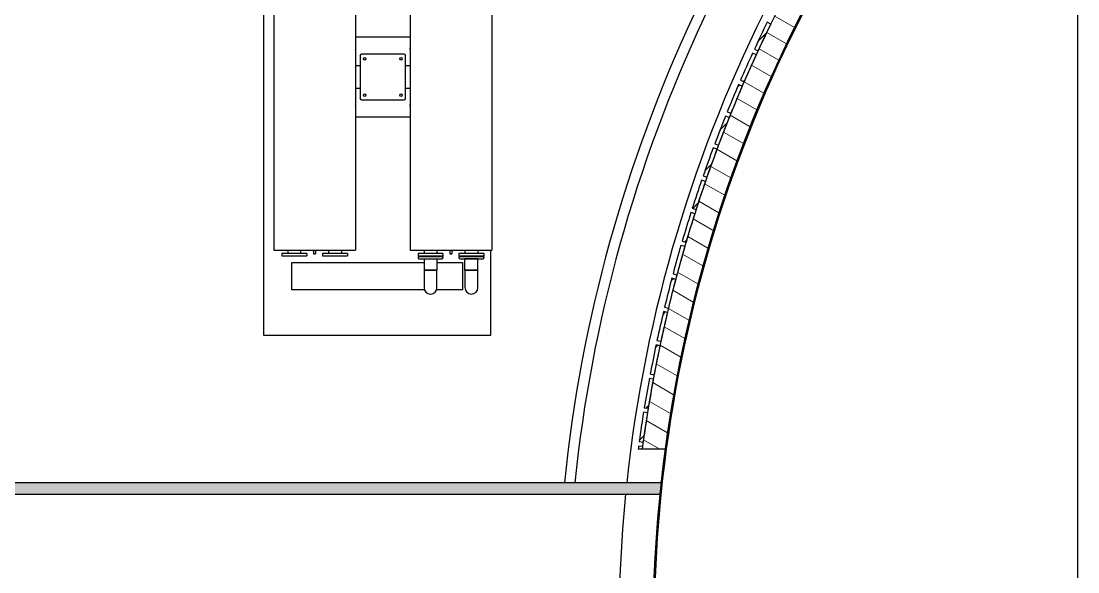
# Model space of a CAD drawing. Header units: millimetres. Extents: x 0 to 118900, y 0 to 84100.
# Drawn here: x 89310 to 107912, y 61500 to 71206 of the extents above; entities that cross this region are included whole.
import ezdxf

# ---------------------------------------------------------------- set-up
doc = ezdxf.new("R2010")
doc.units = ezdxf.units.MM
doc.header["$LTSCALE"] = 100
doc.layers.add('Hatch', color=7, linetype='Continuous', lineweight=18)
doc.layers.add('Visible', color=7, linetype='Continuous', lineweight=25)
pattern_1 = [(30.000022219255, (0, 0), (-158.7501066304332, 274.9630041384224), [])]
pattern_2 = [(45, (0, 0), (-224.5064030267289, 224.5064030267289), [])]

msp = doc.modelspace()

# ---------------------------------------------------------------- hatches: boundary and pattern name
at = {"layer": 'Hatch'}
h = msp.add_hatch(dxfattribs=at)
h.set_pattern_fill('ANSI31', color=256, scale=2540, angle=105.00024553567, style=0)
h.set_pattern_definition([(150.00024553567, (0, 0), (-158.7488216702058, -274.9637460072167), [])])
edge = h.paths.add_edge_path()
edge.add_line((107905.2089886927, 77830.85750022733), (107905.2089886927, 78377.55573912665))
edge.add_ellipse((124332.262244008, 60471.07866609622), major_axis=(-17906.47707303043, -16427.05325531533), ratio=1, start_angle=270, end_angle=270.1251084188034)
edge.add_ellipse((124332.2622465302, 60471.07866335334), major_axis=(-17870.56506102911, -16466.11382204532), ratio=1, start_angle=269.9999999999982, end_angle=271.228694668758)
edge.add_ellipse((124332.2622464567, 60471.07866342951), major_axis=(-17513.37116014834, -16845.52850470322), ratio=1, start_angle=269.9999999999998, end_angle=270.1886281658868)
edge.add_ellipse((124332.262246515, 60471.07866336941), major_axis=(-17457.81779633416, -16903.09432589049), ratio=1, start_angle=269.9999999999995, end_angle=271.2286946687593)
edge.add_ellipse((124332.2622464599, 60471.07866342474), major_axis=(-17091.34857147845, -17273.55794283212), ratio=1, start_angle=270.0000000000001, end_angle=270.1886281658848)
edge.add_ellipse((124332.2622465331, 60471.07866335187), major_axis=(-17034.38834620923, -17329.73207154994), ratio=1, start_angle=269.9999999999977, end_angle=271.228694668758)
edge.add_ellipse((124332.2622471534, 60471.0786627702), major_axis=(-16658.86803519735, -17691.01794211919), ratio=1, start_angle=270.0000000000001, end_angle=270.188628165879)
edge.add_ellipse((124332.2622465158, 60471.07866336869), major_axis=(-16600.53580092461, -17745.76600550753), ratio=1, start_angle=269.9999999999992, end_angle=271.2286946687586)
edge.add_ellipse((124332.2622454808, 60471.07866429229), major_axis=(-16216.19417704556, -18097.65306179062), ratio=1, start_angle=269.9999999999996, end_angle=270.1886281658945)
edge.add_ellipse((124332.2622465274, 60471.07866335857), major_axis=(-18150.94156269814, 16156.5256286205), ratio=0.9999999999999997, start_angle=0, end_angle=1.228694668758899)
edge.add_ellipse((124332.2622462734, 60471.07866357522), major_axis=(-15763.59786715025, -18493.21449254568), ratio=1, start_angle=270.0000000000005, end_angle=270.1886281658868)
edge.add_ellipse((124332.2622464773, 60471.07866340044), major_axis=(-18545.01082198539, 15702.62951260149), ratio=1, start_angle=0, end_angle=1.228694668761291)
edge.add_ellipse((124332.2622449587, 60471.07866462648), major_axis=(-15301.35603862098, -18877.46019151099), ratio=1, start_angle=269.9999999999996, end_angle=270.1886281659022)
edge.add_ellipse((124332.2622465252, 60471.07866336141), major_axis=(-15239.12518544952, -18927.7326582657), ratio=1, start_angle=270.0000000000001, end_angle=271.2286946687584)
edge.add_ellipse((124332.2622450556, 60471.0786644882), major_axis=(-14829.75153348441, -19250.15504783531), ratio=1, start_angle=269.9999999999997, end_angle=270.1886281658984)
edge.add_ellipse((124332.2622464974, 60471.07866338258), major_axis=(-14766.29625859764, -19298.87288942568), ratio=1, start_angle=269.9999999999974, end_angle=271.2286946687601)
edge.add_ellipse((124332.2622441956, 60471.07866506063), major_axis=(-19611.07101257403, 14349.07291779595), ratio=0.9999999999999999, start_angle=0, end_angle=0.1886281659099539)
edge.add_ellipse((124332.2622465083, 60471.07866337399), major_axis=(-14284.43204929728, -19658.20442025581), ratio=1, start_angle=270.0000000000011, end_angle=271.2286946687589)
edge.add_ellipse((124332.2622454016, 60471.07866414005), major_axis=(-19959.98724950617, 13859.61431403111), ratio=0.9999999999999999, start_angle=0, end_angle=0.1886281658944837)
edge.add_ellipse((124332.2622464835, 60471.0786633903), major_axis=(-20005.50738093077, 13793.8274032134), ratio=0.9999999999999997, start_angle=0, end_angle=1.228694668761341)
edge.add_ellipse((124332.2622449226, 60471.07866441354), major_axis=(-20296.69025809753, 13361.67521212288), ratio=0.9999999999999997, start_angle=3.967238050394652e-13, end_angle=0.1886281659003042)
edge.add_ellipse((124332.2622465317, 60471.07866335846), major_axis=(-13294.78251428516, -20340.56926191551), ratio=1, start_angle=269.9999999999988, end_angle=271.2286946687584)
edge.add_ellipse((124332.2622453404, 60471.0786640993), major_axis=(-12855.56029556608, -20620.97401724288), ratio=1, start_angle=270.0000000000003, end_angle=270.1886281658964)
edge.add_ellipse((124332.2622465129, 60471.07866337035), major_axis=(-12787.60274074907, -20663.18504356552), ratio=1, start_angle=269.9999999999991, end_angle=271.2286946687586)
edge.add_ellipse((124332.262247012, 60471.07866307695), major_axis=(-20932.64010277159, 12341.57924885699), ratio=0.9999999999999994, start_angle=0, end_angle=0.1886281658790644)
edge.add_ellipse((124332.2622465001, 60471.07866337767), major_axis=(-12272.59841859954, -20973.15732203693), ratio=1, start_angle=269.999999999997, end_angle=271.2286946687602)
edge.add_ellipse((124332.2622465926, 60471.07866332692), major_axis=(-11820.04656756237, -21231.497807383), ratio=1, start_angle=270, end_angle=270.1886281658848)
edge.add_ellipse((124332.262246503, 60471.07866337542), major_axis=(-11750.08467151561, -21270.29642979885), ratio=1, start_angle=269.9999999999991, end_angle=271.2286946687595)
edge.add_ellipse((124332.2622456616, 60471.07866381553), major_axis=(-11291.28137099799, -21517.36426596219), ratio=1, start_angle=269.9999999999994, end_angle=270.1886281658965)
edge.add_ellipse((124332.2622465172, 60471.07866336799), major_axis=(-11220.38121807498, -21554.42055173726), ratio=1, start_angle=270.0000000000026, end_angle=271.2286946687593)
edge.add_ellipse((124332.2622480151, 60471.07866263072), major_axis=(-10755.6072048291, -21790.06456476541), ratio=1, start_angle=270.0000000000002, end_angle=270.1886281658693)
edge.add_ellipse((124332.2622465122, 60471.07866337064), major_axis=(-10683.81217612171, -21825.35583639271), ratio=1, start_angle=269.9999999999959, end_angle=271.2286946687591)
edge.add_ellipse((124332.2622453256, 60471.07866391715), major_axis=(-10213.3518361634, -22049.4318341097), ratio=1, start_angle=269.9999999999998, end_angle=270.1886281658964)
edge.add_ellipse((124332.2622464768, 60471.07866338608), major_axis=(-22082.93650238366, 10140.70586446618), ratio=0.9999999999999997, start_angle=0, end_angle=1.228694668760731)
edge.add_ellipse((124332.262246718, 60471.07866328122), major_axis=(-22295.30738004863, 9664.847067587754), ratio=1, start_angle=0, end_angle=0.1886281658847639)
edge.add_ellipse((124332.2622465107, 60471.07866337091), major_axis=(-9591.394602025592, -22327.00493993696), ratio=1, start_angle=269.9999999999999, end_angle=271.228694668759)
edge.add_ellipse((124332.2622453318, 60471.07866384522), major_axis=(-9110.42851809145, -22527.54074804268), ratio=1, start_angle=269.9999999999996, end_angle=270.1886281658944)
edge.add_ellipse((124332.262246521, 60471.07866336658), major_axis=(-9036.214504351517, -22557.41180702305), ratio=1, start_angle=269.999999999998, end_angle=271.2286946687586)
edge.add_ellipse((124332.2622476494, 60471.07866294461), major_axis=(-8550.435431006603, -22745.98984434424), ratio=1, start_angle=269.9999999999997, end_angle=270.1886281658771)
edge.add_ellipse((124332.2622465566, 60471.07866335402), major_axis=(-8475.505278111254, -22774.01612107141), ratio=1, start_angle=269.9999999999999, end_angle=271.2286946687571)
edge.add_ellipse((124332.2622473149, 60471.07866309212), major_axis=(-7985.210455467703, -22950.52099676588), ratio=1, start_angle=270.0000000000001, end_angle=270.1886281658828)
edge.add_ellipse((124332.2622465506, 60471.07866335719), major_axis=(-7909.610013122758, -22976.68534497724), ratio=1, start_angle=270.000000000003, end_angle=271.2286946687572)
edge.add_ellipse((124332.2622457998, 60471.07866359689), major_axis=(-7415.099445128835, -23141.00905713348), ratio=1, start_angle=269.9999999999998, end_angle=270.1886281658887)
edge.add_ellipse((124332.2622464697, 60471.0786633828), major_axis=(-7338.874972482879, -23165.29546834932), ratio=1, start_angle=269.9999999999964, end_angle=271.2286946687619)
edge.add_ellipse((124332.2622457669, 60471.0786635863), major_axis=(-6840.451243519381, -23317.33747122811), ratio=1, start_angle=270.0000000000003, end_angle=270.1886281658925)
edge.add_ellipse((124332.2622465148, 60471.07866336905), major_axis=(-6763.649380745664, -23339.73108358986), ratio=1, start_angle=270, end_angle=271.2286946687593)
edge.add_ellipse((124332.2622470252, 60471.07866323295), major_axis=(-6261.61746936536, -23479.39834605992), ratio=1, start_angle=270, end_angle=270.188628165881)
edge.add_ellipse((124332.2622465247, 60471.07866336642), major_axis=(-6184.285210055822, -23499.88545591515), ratio=1, start_angle=269.9999999999985, end_angle=271.228694668758)
edge.add_ellipse((124332.2622462965, 60471.0786634218), major_axis=(-23627.09251565326, 5678.952301771797), ratio=1, start_angle=0, end_angle=0.1886281658829319)
edge.add_ellipse((124332.2622464997, 60471.07866337228), major_axis=(-5601.136964947754, -23645.66058918843), ratio=1, start_angle=269.9999999999946, end_angle=271.2286946687595)
edge.add_ellipse((124332.2622476595, 60471.07866312556), major_axis=(-5092.81226612962, -23760.32961216635), ratio=1, start_angle=269.9999999999995, end_angle=270.1886281658752)
edge.add_ellipse((124332.2622465062, 60471.07866337058), major_axis=(-23776.96728578653, 5014.561465389479), ratio=0.9999999999999994, start_angle=0, end_angle=1.22869466875956)
edge.add_ellipse((124332.2622473806, 60471.07866320668), major_axis=(-4503.556012161824, -23879.02810601984), ratio=1, start_angle=269.9999999999999, end_angle=270.1886281658752)
edge.add_ellipse((124332.2622465185, 60471.07866336824), major_axis=(-4424.917628413134, -23893.72520102076), ratio=1, start_angle=269.9999999999955, end_angle=271.2286946687593)
edge.add_ellipse((124332.2622471006, 60471.07866327515), major_axis=(-3911.544097612191, -23983.11536896782), ratio=1, start_angle=270.0000000000002, end_angle=270.1886281658771)
edge.add_ellipse((124332.2622465357, 60471.07866336562), major_axis=(-23995.86289241581, 3832.566248528864), ratio=0.9999999999999999, start_angle=0, end_angle=1.228694668758084)
edge.add_ellipse((124332.262245267, 60471.07866353988), major_axis=(-3317.138765774647, -24072.52770997137), ratio=1, start_angle=270.0000000000001, end_angle=270.1886281658945)
edge.add_ellipse((124332.2622489484, 60471.07866304225), major_axis=(-3237.869777273718, -24083.3178657906), ratio=1, start_angle=269.999999999998, end_angle=270.0900851783544)
edge.add_line((100243.8833056096, 63671.07866326136), (100647.4569908108, 63671.07866326427))
edge.add_ellipse((124332.2622465158, 60471.07866336872), major_axis=(3199.999999895587, 23684.80525570498), ratio=1, start_angle=51.11319269418988, end_angle=90.00000000000011, ccw=False)
h = msp.add_hatch(dxfattribs=at)
h.set_pattern_fill('ANSI31', color=256, scale=2540, angle=-14.999977780745, style=0)
h.set_pattern_definition(pattern_1)
edge = h.paths.add_edge_path()
edge.add_line((107905.2089886927, 77803.31225470494), (107905.2089886927, 77830.85750022733))
edge.add_ellipse((124332.2622465157, 60471.07866336872), major_axis=(-17359.7788368586, -16427.05325782306), ratio=1, start_angle=270, end_angle=308.8868073058104)
edge.add_ellipse((124332.2622465546, 60471.07866336389), major_axis=(-3199.999999900383, -23684.80525574389), ratio=1, start_angle=270, end_angle=271.2685802631124)
edge.add_line((100582.4170319332, 63145.9342264553), (100602.2913793932, 63143.695853599))
edge.add_ellipse((124332.2622465156, 60471.07866336876), major_axis=(2672.617190230245, 23729.97086712253), ratio=1, start_angle=49.890037622636214, end_angle=90, ccw=False)
h = msp.add_hatch(dxfattribs=at)
h.set_pattern_fill('ANSI31', color=256, scale=2540, style=0)
h.set_pattern_definition(pattern_2)
edge = h.paths.add_edge_path()
edge.add_ellipse((124332.2622465494, 60471.07866335256), major_axis=(-10714.69208184475, -21888.17657076703), ratio=1, start_angle=269.9999999999999, end_angle=271.2292364817848)
edge.add_line((102219.2650996447, 70713.74712341731), (102282.8304112158, 70684.43050008052))
edge.add_ellipse((124332.2622464821, 60471.07866338477), major_axis=(-22049.43183526627, 10213.35183669578), ratio=0.9999999999999999, start_angle=358.771305331239, end_angle=360.00000000000006, ccw=False)
edge.add_line((102506.9064101195, 71154.89083949229), (102444.0856757824, 71185.77074519733))
h = msp.add_hatch(dxfattribs=at)
h.set_pattern_fill('ANSI31', color=256, scale=2540, style=0)
h.set_pattern_definition(pattern_2)
edge = h.paths.add_edge_path()
edge.add_ellipse((124332.2622465498, 60471.07866335351), major_axis=(-10170.02248783543, -22146.50181402793), ratio=1, start_angle=270, end_angle=271.2292364817847)
edge.add_line((101972.6838725562, 70163.66113342096), (102036.9548666693, 70135.92573086894))
edge.add_ellipse((124332.2622464854, 60471.07866338225), major_axis=(9664.84706748668, 22295.3073798161), ratio=1, start_angle=88.77130533123898, end_angle=90, ccw=False)
edge.add_line((102249.3257440931, 70611.78452785226), (102185.7604325219, 70641.10115118894))
h = msp.add_hatch(dxfattribs=at)
h.set_pattern_fill('ANSI31', color=256, scale=2540, style=0)
h.set_pattern_definition(pattern_2)
edge = h.paths.add_edge_path()
edge.add_ellipse((124332.2622464737, 60471.07866338625), major_axis=(-9619.130004562054, -22391.27593401314), ratio=1, start_angle=270, end_angle=271.229236481789)
edge.add_line((101739.784147123, 69607.6443928132), (101804.7214972891, 69581.50718193663))
edge.add_ellipse((124332.2622465503, 60471.07866335409), major_axis=(9110.42851858253, 22527.54074926118), ratio=1, start_angle=88.77130533124313, end_angle=90, ccw=False)
edge.add_line((102005.2573065736, 70062.47326539627), (101940.9863124606, 70090.2086679483))
h = msp.add_hatch(dxfattribs=at)
h.set_pattern_fill('ANSI31', color=256, scale=2540, style=0)
h.set_pattern_definition(pattern_2)
edge = h.paths.add_edge_path()
edge.add_ellipse((124332.2622464985, 60471.07866337552), major_axis=(-9062.351715219036, -22622.34915716672), ratio=1, start_angle=270, end_angle=271.2292364817879)
edge.add_line((101520.7084313085, 69046.03712017216), (101586.2724033051, 69021.51409395122))
edge.add_ellipse((124332.2622465243, 60471.07866336538), major_axis=(8550.435430585816, 22745.98984321916), ratio=1, start_angle=88.77130533124108, end_angle=90, ccw=False)
edge.add_line((101774.850439498, 69507.29316771815), (101709.9130893317, 69533.43037859457))
h = msp.add_hatch(dxfattribs=at)
h.set_pattern_fill('ANSI31', color=256, scale=2540, style=0)
h.set_pattern_definition(pattern_2)
edge = h.paths.add_edge_path()
edge.add_ellipse((124332.2622465249, 60471.07866336548), major_axis=(-8500.02830432079, -22839.58009303639), ratio=1, start_angle=269.9999999999999, end_angle=271.2292364817864)
edge.add_line((101315.5907743654, 68479.18295484132), (101381.7412505491, 68456.28911855986))
edge.add_ellipse((124332.262246534, 60471.07866336207), major_axis=(7985.210455197805, 22950.520995985), ratio=1, start_angle=88.77130533124222, end_angle=90.00000000000011, ccw=False)
edge.add_line((101558.2461254852, 68946.58394146516), (101492.6821534886, 68971.1069676863))
h = msp.add_hatch(dxfattribs=at)
h.set_pattern_fill('ANSI31', color=256, scale=2540, style=0)
h.set_pattern_definition(pattern_2)
edge = h.paths.add_edge_path()
edge.add_ellipse((124332.2622465319, 60471.0786633633), major_axis=(-7932.503849398066, -23042.8358211422), ratio=1, start_angle=270.0000000000001, end_angle=271.2292364817855)
edge.add_line((101124.5566848125, 67907.42874666152), (101191.2531886663, 67886.17810872576))
edge.add_ellipse((124332.2622464841, 60471.07866337909), major_axis=(7415.099445346641, 23141.00905781778), ratio=1, start_angle=88.77130533123898, end_angle=89.99999999999989, ccw=False)
edge.add_line((101355.5769015733, 68380.68867648), (101289.4264253897, 68403.58251276135))
h = msp.add_hatch(dxfattribs=at)
h.set_pattern_fill('ANSI31', color=256, scale=2540, style=0)
h.set_pattern_definition(pattern_2)
edge = h.paths.add_edge_path()
edge.add_ellipse((124332.2622465387, 60471.07866336166), major_axis=(-7360.125610439588, -23231.99197227223), ratio=1, start_angle=270, end_angle=271.2292364817855)
edge.add_line((100947.7230536379, 67331.1243437384), (101014.9247745388, 67311.52990710568))
edge.add_ellipse((124332.2622464885, 60471.07866337691), major_axis=(6840.451243728774, 23317.33747194966), ratio=1, start_angle=88.77130533123898, end_angle=90, ccw=False)
edge.add_line((101166.9667781204, 67809.95363586585), (101100.2702742665, 67831.20427380125))
h = msp.add_hatch(dxfattribs=at)
h.set_pattern_fill('ANSI31', color=256, scale=2540, style=0)
h.set_pattern_definition(pattern_2)
edge = h.paths.add_edge_path()
edge.add_ellipse((124332.2622465432, 60471.07866336097), major_axis=(-23406.93280451929, 6783.243817386366), ratio=1, start_angle=0, end_angle=1.2292364817852)
edge.add_line((100785.1980827754, 66750.62237837657), (100852.8639009652, 66732.69613259828))
edge.add_ellipse((124332.2622465897, 60471.07866334827), major_axis=(6261.61746925002, 23479.39834562444), ratio=1, start_angle=88.7713053312446, end_angle=90, ccw=False)
edge.add_line((100992.531162925, 67234.72804411472), (100925.3294420239, 67254.32248074733))
h = msp.add_hatch(dxfattribs=at)
h.set_pattern_fill('ANSI31', color=256, scale=2540, style=0)
h.set_pattern_definition(pattern_2)
edge = h.paths.add_edge_path()
edge.add_ellipse((124332.2622465275, 60471.07866336581), major_axis=(-6202.211455834607, -23567.5512741079), ratio=1, start_angle=269.9999999999999, end_angle=271.229236481786)
edge.add_line((100637.081218897, 66166.27805130761), (100705.1697306432, 66150.0309651936))
edge.add_ellipse((124332.2622465509, 60471.07866335996), major_axis=(-23627.09251590771, 5678.952301833635), ratio=1, start_angle=358.77130533124284, end_angle=360, ccw=False)
edge.add_line((100832.3767906095, 66655.3638734222), (100764.7109724196, 66673.29011920045))
h = msp.add_hatch(dxfattribs=at)
h.set_pattern_fill('ANSI31', color=256, scale=2540, style=0)
h.set_pattern_definition(pattern_2)
edge = h.paths.add_edge_path()
edge.add_ellipse((124332.2622464784, 60471.07866337712), major_axis=(-5617.384051056827, -23713.74910091329), ratio=1, start_angle=270, end_angle=271.229236481789)
edge.add_line((100503.4630925633, 65578.44891434847), (100571.9326354932, 65563.89092925521))
edge.add_ellipse((124332.2622465164, 60471.07866336864), major_axis=(5092.812265886521, 23760.32961102325), ratio=1, start_angle=88.77130533124142, end_angle=89.99999999999989, ccw=False)
edge.add_line((100686.6016573112, 66072.21562831983), (100618.5131455651, 66088.46271443396))
h = msp.add_hatch(dxfattribs=at)
h.set_pattern_fill('ANSI31', color=256, scale=2540, style=0)
h.set_pattern_definition(pattern_2)
edge = h.paths.add_edge_path()
edge.add_ellipse((124332.2622465672, 60471.07866335835), major_axis=(-5029.119450495024, -23845.43682877743), ratio=1, start_angle=270, end_angle=271.2292364817843)
edge.add_line((100384.4254627672, 64987.49465162137), (100453.2341413607, 64974.63467536846))
edge.add_ellipse((124332.2622465502, 60471.07866336191), major_axis=(4503.556012006571, 23879.02810518943), ratio=1, start_angle=88.7713053312429, end_angle=90.00000000000011, ccw=False)
edge.add_line((100555.2949607197, 65485.64012875991), (100486.8254177898, 65500.19811385339))
h = msp.add_hatch(dxfattribs=at)
h.set_pattern_fill('ANSI31', color=256, scale=2540, style=0)
h.set_pattern_definition(pattern_2)
edge = h.paths.add_edge_path()
edge.add_ellipse((124332.2622465099, 60471.07866336955), major_axis=(-4437.777604664721, -23962.53387960566), ratio=1, start_angle=269.9999999999999, end_angle=271.2292364817866)
edge.add_line((100280.041166908, 64393.77685946717), (100349.1468781327, 64382.62276088734))
edge.add_ellipse((124332.2622465195, 60471.07866336803), major_axis=(3911.544097519338, 23983.11536838675), ratio=1, start_angle=88.77130533124142, end_angle=90.00000000000011, ccw=False)
edge.add_line((100438.5370454977, 64895.99629178123), (100369.7283669042, 64908.85626803429))
h = msp.add_hatch(dxfattribs=at)
h.set_pattern_fill('ANSI31', color=256, scale=2540, style=0)
h.set_pattern_definition(pattern_2)
edge = h.paths.add_edge_path()
edge.add_ellipse((124332.2622464985, 60471.07866337137), major_axis=(-3843.720347102658, -24064.96860360344), ratio=1, start_angle=270, end_angle=271.2292364817873)
edge.add_line((100190.3740762218, 63797.65882518978), (100259.7345352956, 63788.21742931447))
edge.add_ellipse((124332.2622465354, 60471.0786633657), major_axis=(3317.138765948792, 24072.52771123981), ratio=1, start_angle=88.77130533124199, end_angle=90.00000000000011, ccw=False)
edge.add_line((100336.3993541199, 64303.64491189444), (100267.293642895, 64314.79901047403))
h = msp.add_hatch(dxfattribs=at)
h.set_pattern_fill('ANSI31', color=256, scale=2540, style=0)
h.set_pattern_definition(pattern_2)
edge = h.paths.add_edge_path()
edge.add_line((100248.9443831579, 63708.94844031599), (100179.583924084, 63718.38983619105))
edge.add_ellipse((124332.262239623, 60471.07866428797), major_axis=(-3247.311171903107, -24152.67831553901), ratio=1, start_angle=270.0000000000001, end_angle=270.1122184202001)
edge.add_line((100173.2701317631, 63671.0786632627), (100243.8833056098, 63671.07866326251))
edge.add_ellipse((124332.2622505596, 60471.07866282703), major_axis=(3200.000000435497, 24088.37894494986), ratio=1, start_angle=89.90991482165441, end_angle=90, ccw=False)
h = msp.add_hatch(dxfattribs=at)
h.set_pattern_fill('AR-CONC', color=256, scale=53.83276831363989, angle=45, style=0)
h.set_pattern_definition([(94.99999999999999, (0, 0), (296.9157098436306, 249.1418624759713), [40.37457623522992, -444.1203385875291]), (40.00000000000001, (0, 0), (-339.1422238656139, 233.5094029914689), [32.29966098818394, -355.2962708700233]), (145.45144446, (24.74297526253653, 20.76182175822505), (-42.22651193289242, 482.6512616572995), [34.31310988202922, -377.4442087023215]), (91.18419999999998, (-76.13103104923815, 76.13103104923815), (469.2566819384649, 343.2451468854122), [60.56186435284487, -666.1805078812936]), (141.63563549, (-37.0263071567289, 104.7347681068607), (-15.01937917270851, 726.5871552393688), [51.46969389273873, -566.1666317434706]), (36.18416399, (-76.13103104923815, 76.13103104923815), (-15.01937921644386, 726.5871548115064), [48.4494914822759, -532.9444068433626]), (66, (-19.03275776230953, 95.16378881154768), (380.4747029229627, 73.95679026043541), [40.37457623522991, -444.120338587529]), (11.00000000000004, (-19.03275776230953, 95.16378881154768), (-183.4128675277039, 368.6513384204802), [32.29966098818393, -355.2962708700232]), (116.45144474, (12.67346726607997, 101.3268546204891), (197.061833212235, 442.6081252987059), [34.31310880537387, -377.4442087023215]), (82.50000000000001, (0, 0), (-122.0890499970861, 131.3464732242351), [0, -350.9896494049319, 0, -360.6795477013872, 0, -356.6420900778642]), (52.49999999999999, (0, 0), (-49.996075801911, 250.2736270330803), [0, -205.6411749581044, 0, -342.9147341578861, 0, -135.9277399919407]), (12.5, (-84.88609961990052, -84.88609961990052), (211.7878905167163, 194.6166341134998), [0, -134.5819207840997, 0, -419.8955928463911, 0, -557.1691520461728]), (2.499999999999997, (-122.9516151445196, -122.9516151445196), (183.8873442378317, 260.0982994190829), [0, -174.9564970193296, 0, -278.8537398646546, 0, -395.6708471052531])])
edge = h.paths.add_edge_path()
edge.add_ellipse((63832.26224633614, 60471.07866335024), major_axis=(2600.000000018511, -23758.15649431862), ratio=1, start_angle=89.51789115238579, end_angle=90)
edge.add_line((87590.41874065476, 63071.07866336875), (100574.1057523768, 63071.07866336901))
edge.add_ellipse((124332.2622468271, 60471.07866333638), major_axis=(2400.000000032364, 23779.19258542655), ratio=1, start_angle=89.51789115238802, end_angle=90)
edge.add_line((100553.0696614005, 62871.07866336874), (87611.454831631, 62871.07866336866))
h = msp.add_hatch(dxfattribs=at)
h.set_pattern_fill('ANSI31', color=256, scale=2540, angle=-14.999977780745, style=0)
h.set_pattern_definition(pattern_1)
edge = h.paths.add_edge_path()
edge.add_ellipse((124332.2622465157, 60471.07866336872), major_axis=(-17332.23359133624, 16427.05325782307), ratio=1, start_angle=37.03822806490627, end_angle=90)
edge.add_line((107905.2089886926, 43138.84507203248), (107905.2089886927, 43111.29982651011))
edge.add_ellipse((124332.2622465159, 60471.07866336886), major_axis=(12800.00000004463, -20183.40902818125), ratio=1, start_angle=269.9999999999993, end_angle=284.19908983171774, ccw=False)
edge.add_ellipse((124332.2622464058, 60471.07866329968), major_axis=(12599.99999993093, -20308.86505926747), ratio=1, start_angle=269.9999999999999, end_angle=270.5659876102085, ccw=False)
edge.add_ellipse((124332.2622465156, 60471.07866336872), major_axis=(-2400.000000000056, -23779.19258511519), ratio=1, start_angle=270.00000000000017, end_angle=307.5795037802839, ccw=False)
edge.add_ellipse((124332.262246393, 60471.07866338189), major_axis=(-2599.999999986878, -23758.15649401633), ratio=1, start_angle=269.99999999999784, end_angle=270.4821088476203, ccw=False)
edge.add_ellipse((124332.2622452239, 60471.0786635121), major_axis=(-2674.835678281266, -23749.84745281678), ratio=1, start_angle=270, end_angle=270.1805070568376, ccw=False)
edge.add_line((100582.4147924071, 63145.91434179336), (100602.2891417411, 63143.67598557709))

# ---------------------------------------------------------------- linework, layer by layer
at = {"layer": 'Visible'}
for p, q in [((93576.73312377463, 81071.07866336868), (93576.73312377463, 65671.07866336868)), ((93758.73312377461, 79571.07866336865), (93758.73312377461, 67171.07866336865)), ((95194.73312377461, 79571.07866336865), (95194.73312377461, 67171.07866336865)), ((96158.73312377463, 79571.07866336865), (96158.73312377463, 67171.07866336865)), ((97594.73312377461, 79571.07866336865), (97594.73312377461, 67171.07866336865)), ((107905.2089886927, 77803.31225470494), (107905.2089886927, 59608.91570975669)), ((102506.9064101195, 71154.89083949235), (102444.0856757824, 71185.7707451974)), ((96158.73312377458, 70921.0786633687), (95194.7331237746, 70921.0786633687)), ((102219.2650996446, 70713.74712341727), (102282.8304112158, 70684.43050008056)), ((95276.73312377461, 70601.0786633687), (95296.73312377461, 70621.0786633687)), ((95276.73312377461, 70601.0786633687), (95276.73312377461, 69841.0786633687)), ((96056.73312377463, 70621.07866336871), (95296.73312377461, 70621.07866336871)), ((96056.73312377463, 70621.07866336871), (96076.73312377461, 70601.0786633687)), ((96076.73312377461, 69841.07866336871), (96076.73312377461, 70601.0786633687)), ((102249.325744093, 70611.78452785227), (102185.7604325218, 70641.101151189)), ((95194.7331237746, 70421.0786633687), (95276.73312377458, 70421.0786633687)), ((96076.73312377457, 70421.07866336872), (96158.73312377458, 70421.07866336872)), ((101972.6838725562, 70163.66113342081), (102036.9548666693, 70135.92573086897)), ((95276.73312377461, 70021.07866336868), (95194.73312377461, 70021.07866336868)), ((96158.73312377458, 70021.07866336872), (96076.73312377461, 70021.07866336872)), ((102005.2573065737, 70062.4732653965), (101940.9863124605, 70090.20866794836)), ((95296.73312377461, 69821.0786633687), (95276.73312377463, 69841.0786633687)), ((95296.73312377461, 69821.0786633687), (96056.73312377463, 69821.0786633687)), ((96076.73312377461, 69841.07866336871), (96056.73312377463, 69821.0786633687)), ((101739.7841471229, 69607.64439281318), (101804.7214972891, 69581.5071819367)), ((95194.7331237746, 69521.07866336868), (96158.7331237746, 69521.07866336868)), ((101774.8504394979, 69507.2931677181), (101709.9130893317, 69533.4303785946)), ((101520.7084313085, 69046.03712017223), (101586.2724033051, 69021.51409395123)), ((101558.2461254852, 68946.5839414653), (101492.6821534886, 68971.10696768627)), ((101315.5907743654, 68479.18295484134), (101381.7412505491, 68456.2891185599)), ((101355.5769015733, 68380.68867647996), (101289.4264253896, 68403.58251276141)), ((101124.5566848124, 67907.42874666135), (101191.2531886663, 67886.17810872576)), ((101166.9667781204, 67809.95363586569), (101100.2702742664, 67831.2042738013)), ((93758.7331237746, 67171.07866336865), (95194.7331237746, 67171.07866336865)), ((94001.93312377464, 67171.07866336865), (94001.93312377464, 67111.07866336872)), ((94230.53312377464, 67171.07866336865), (94230.53312377464, 67111.07866336872)), ((94459.23312377464, 67171.07866336865), (94459.23312377464, 67107.07866336864)), ((94494.23312377464, 67171.07866336865), (94494.23312377464, 67107.07866336864)), ((94722.93312377462, 67171.07866336865), (94722.93312377462, 67111.07866336872)), ((94951.53312377464, 67171.07866336865), (94951.53312377464, 67111.07866336871)), ((96158.7331237746, 67171.07866336865), (97594.7331237746, 67171.07866336865)), ((96401.93312377464, 67171.07866336865), (96401.93312377464, 67111.07866336872)), ((96630.53312377466, 67171.07866336865), (96630.53312377466, 67111.07866336872)), ((96859.23312377464, 67171.07866336865), (96859.23312377464, 67107.07866336864)), ((96894.23312377464, 67171.07866336865), (96894.23312377464, 67107.07866336864)), ((97122.93312377462, 67171.07866336865), (97122.93312377462, 67111.07866336872)), ((97351.53312377464, 67171.07866336865), (97351.53312377464, 67111.07866336871)), ((97576.7331237746, 65671.07866336868), (97576.7331237746, 67171.07866336861)), ((100992.5311629249, 67234.72804411473), (100925.3294420239, 67254.32248074735)), ((100947.7230536378, 67331.12434373832), (101014.9247745388, 67311.52990710571)), ((94336.23312377461, 67111.07866336867), (93896.23312377461, 67111.07866336867)), ((93896.23312377465, 67111.07866336868), (93896.23312377465, 67071.0786633687)), ((93896.23312377461, 67071.07866336867), (94336.23312377461, 67071.07866336867)), ((94336.23312377464, 67111.07866336868), (94336.23312377464, 67071.07866336868)), ((94459.23312377461, 67107.07866336865), (94494.23312377461, 67107.07866336865)), ((95057.2331237746, 67111.07866336867), (94617.2331237746, 67111.07866336867)), ((94617.23312377463, 67111.07866336868), (94617.23312377463, 67071.07866336868)), ((94617.2331237746, 67071.07866336867), (95057.2331237746, 67071.07866336867)), ((95057.23312377463, 67111.07866336868), (95057.23312377463, 67071.07866336868)), ((96736.23312377461, 67111.07866336867), (96296.23312377461, 67111.07866336867)), ((96296.23312377465, 67111.07866336868), (96296.23312377465, 67071.0786633687)), ((96296.23312377461, 67071.07866336867), (96736.23312377461, 67071.07866336867)), ((96296.23312377463, 67057.0786633687), (96736.23312377463, 67057.0786633687)), ((96296.23312377464, 67057.0786633687), (96296.23312377464, 67032.07866336871)), ((96312.23312377463, 67016.0786633687), (96720.23312377463, 67016.0786633687)), ((96358.23312377464, 67071.07866336868), (96358.23312377464, 67065.0786633687)), ((96358.23312377463, 67065.07866336868), (96674.23312377463, 67065.07866336868)), ((96401.93312377462, 67016.07866336868), (96401.93312377462, 67015.0786633687)), ((96401.93312377462, 67015.07866336868), (96630.53312377463, 67015.07866336868)), ((96401.93312377462, 67015.07866336868), (96630.53312377463, 67015.07866336868)), ((96401.93312377462, 67015.0786633687), (96401.93312377462, 66815.0786633687)), ((96630.53312377463, 67016.07866336868), (96630.53312377463, 67015.0786633687)), ((96630.53312377463, 67015.0786633687), (96630.53312377463, 66815.0786633687)), ((96674.23312377461, 67071.07866336872), (96674.23312377461, 67065.07866336865)), ((96736.23312377465, 67111.07866336868), (96736.23312377465, 67071.07866336868)), ((96736.23312377463, 67057.0786633687), (96736.23312377463, 67032.07866336871)), ((96859.23312377461, 67107.07866336865), (96894.23312377461, 67107.07866336865)), ((97457.2331237746, 67111.07866336867), (97017.2331237746, 67111.07866336867)), ((97017.23312377463, 67111.07866336868), (97017.23312377463, 67071.07866336868)), ((97017.2331237746, 67071.07866336867), (97457.2331237746, 67071.07866336867)), ((97017.2331237746, 67057.0786633687), (97457.2331237746, 67057.0786633687)), ((97017.23312377461, 67057.0786633687), (97017.23312377461, 67032.07866336871)), ((97033.23312377461, 67016.0786633687), (97441.2331237746, 67016.0786633687)), ((97079.23312377461, 67071.07866336872), (97079.23312377461, 67065.07866336867)), ((97079.2331237746, 67065.07866336868), (97395.2331237746, 67065.07866336868)), ((97122.9331237746, 67016.0786633687), (97122.9331237746, 67015.0786633687)), ((97122.9331237746, 67015.07866336868), (97351.5331237746, 67015.07866336868)), ((97351.5331237746, 67015.07866336868), (97122.9331237746, 67015.07866336868)), ((97122.9331237746, 66815.0786633687), (97122.9331237746, 67015.0786633687)), ((97351.5331237746, 67016.07866336868), (97351.5331237746, 67015.0786633687)), ((97351.5331237746, 66815.0786633687), (97351.5331237746, 67015.0786633687)), ((97395.23312377458, 67071.07866336868), (97395.23312377458, 67065.0786633687)), ((97457.23312377463, 67111.07866336868), (97457.23312377463, 67071.07866336868)), ((97457.23312377458, 67057.0786633687), (97457.23312377458, 67032.07866336871)), ((94076.7331237746, 66951.07866336868), (96401.93312377461, 66951.07866336868)), ((94076.7331237746, 66471.07866336867), (94076.7331237746, 66951.07866336868)), ((96630.53312377463, 66815.0786633687), (96401.93312377462, 66815.0786633687)), ((96401.93312377462, 66815.0786633687), (96401.93312377462, 66511.0786633687)), ((96401.93312377462, 66815.07866336868), (96630.53312377463, 66815.07866336868)), ((96630.53312377461, 66951.07866336868), (97076.7331237746, 66951.07866336868)), ((96630.53312377463, 66511.0786633687), (96630.53312377463, 66815.0786633687)), ((97076.7331237746, 66951.07866336868), (97076.7331237746, 66471.07866336867)), ((97122.9331237746, 66815.0786633687), (97351.5331237746, 66815.0786633687)), ((97122.9331237746, 66815.0786633687), (97122.9331237746, 66511.0786633687)), ((97351.5331237746, 66815.07866336868), (97122.9331237746, 66815.07866336868)), ((97351.5331237746, 66511.0786633687), (97351.5331237746, 66815.0786633687)), ((100832.3767906095, 66655.36387342228), (100764.7109724195, 66673.29011920042)), ((100785.1980827753, 66750.62237837647), (100852.8639009652, 66732.69613259836)), ((96409.16076506332, 66471.07866336867), (94076.7331237746, 66471.07866336867)), ((97076.7331237746, 66471.07866336867), (96623.30548248591, 66471.07866336867)), ((100686.6016573113, 66072.21562832003), (100618.513145565, 66088.46271443396)), ((100637.081218897, 66166.27805130754), (100705.1697306432, 66150.03096519364)), ((93576.7331237746, 65671.07866336868), (97576.7331237746, 65671.07866336868)), ((100555.2949607197, 65485.64012876007), (100486.8254177898, 65500.1981138534)), ((100503.4630925632, 65578.44891434858), (100571.9326354931, 65563.89092925521)), ((100384.4254627672, 64987.49465162142), (100453.2341413607, 64974.63467536851)), ((100438.5370454977, 64895.99629178139), (100369.7283669042, 64908.8562680343)), ((100280.0411669079, 64393.77685946695), (100349.1468781327, 64382.62276088737)), ((100336.3993541198, 64303.64491189451), (100267.293642895, 64314.79901047409)), ((100173.270131763, 63671.07866326222), (100243.8833056097, 63671.07866326251)), ((100248.9443831578, 63708.94844031599), (100179.583924084, 63718.38983619106)), ((100190.3740762217, 63797.65882518961), (100259.7345352956, 63788.21742931454)), ((100243.8833056098, 63671.07866326251), (100647.4569908108, 63671.0786632643)), ((100574.1057523768, 63071.07866336875), (87590.41874065476, 63071.07866336875)), ((100602.2891417411, 63143.67598557712), (100582.4147924072, 63145.91434179337)), ((100582.4170319332, 63145.93422645517), (100602.2913793931, 63143.69585359902)), ((87611.45483163098, 62871.07866336874), (100553.0696614005, 62871.07866336874))]:
    msp.add_line(p, q, dxfattribs=at)
for centre in [(95356.73312377461, 70541.0786633687), (95996.73312377461, 70541.07866336871), (95356.73312377461, 69901.0786633687), (95996.73312377461, 69901.0786633687)]:
    msp.add_circle(centre, 22.00000000000025, dxfattribs=at)
for centre, radius, start, end in [((124332.2622465157, 60471.07866336864), 24500, 132.1050466212865, 173.9081605068386), ((124332.2622465157, 60471.07866336864), 25592.00000000001, 135.6756979191655, 174.169018224265), ((124332.2622465157, 60471.07866336872), 24300.00000000007, 132.5326645196962, 172.4328974869221), ((124332.2622465157, 60471.07866336864), 25408.00000000001, 135.6781401732561, 174.1266433478628), ((124332.2622465157, 60471.07866336872), 23900.00000000006, 133.4186836666399, 173.5740712355651), ((124332.2622465157, 60471.07866336872), 23880.00000000007, 133.4641088582015, 173.5740712355651), ((124332.2622465157, 60471.07866336872), 23900.00000000006, 133.4186836666398, 172.3054909724501), ((124332.2622465157, 60471.07866336872), 24370.00000000006, 153.9173445516537, 155.1465810334406), ((124332.2622465157, 60471.07866336872), 24300.00000000006, 153.9176154581676, 155.1463101269268), ((95176.7331237746, 70721.07866336868), 26.0000000000002, 313.8130614603728, 46.1869385396046), ((96176.73312377461, 70721.07866336868), 26.0000000000002, 133.8130614603728, 226.1869385396045), ((124332.2622465157, 60471.07866336872), 24370.00000000006, 155.3346673862993, 156.5639038680863), ((124332.2622465157, 60471.07866336872), 24300.00000000007, 155.3349382928132, 156.5636329615724), ((124332.2622465157, 60471.07866336872), 24370.00000000006, 156.751990220945, 157.9812267027319), ((124332.2622465157, 60471.07866336872), 24300.00000000006, 156.7522611274589, 157.9809557962181), ((95176.73312377461, 69721.07866336868), 26.0000000000002, 313.8130614603728, 46.1869385396046), ((96176.73312377463, 69721.07866336868), 26.0000000000002, 133.8130614603728, 226.1869385396045), ((124332.2622465157, 60471.07866336872), 24370.00000000006, 158.1693130555907, 159.3985495373776), ((124332.2622465157, 60471.07866336872), 24300.00000000007, 158.1695839621046, 159.3982786308638), ((124332.2622465157, 60471.07866336872), 24370.00000000006, 159.5866358902364, 160.8158723720233), ((124332.2622465157, 60471.07866336872), 24300.00000000006, 159.5869067967503, 160.8156014655094), ((124332.2622465157, 60471.07866336872), 24370.00000000006, 161.003958724882, 162.233195206669), ((124332.2622465157, 60471.07866336872), 24300.00000000007, 161.004229631396, 162.2329243001551), ((124332.2622465157, 60471.07866336872), 24370.00000000006, 162.4212815595277, 163.6505180413147), ((124332.2622465157, 60471.07866336872), 24300.00000000007, 162.4215524660416, 163.6502471348008), ((124332.2622465157, 60471.07866336872), 24370.00000000006, 163.8386043941733, 165.0678408759603), ((124332.2622465157, 60471.07866336872), 24300.00000000006, 163.8388753006872, 165.0675699694465), ((96312.23312377461, 67032.07866336871), 15.99999999999999, 180, 270), ((96381.23312377463, 67051.07866336868), 13.99999999999997, 90.00000000005818, 154.6230664747813), ((96651.2331237746, 67051.07866336868), 13.99999999999998, 25.37693352508868, 90), ((96720.23312377464, 67032.07866336871), 15.99999999999998, 270, 0), ((97033.2331237746, 67032.07866336871), 15.99999999999997, 180, 270), ((97102.23312377461, 67051.07866336868), 13.99999999999997, 90.00000000005818, 154.6230664747813), ((97372.2331237746, 67051.07866336868), 13.99999999999997, 25.37693352508868, 90), ((97441.23312377461, 67032.07866336871), 15.99999999999997, 270, 0), ((124332.2622465157, 60471.07866336872), 24370.00000000005, 165.255927228819, 166.485163710606), ((124332.2622465157, 60471.07866336872), 24300.00000000006, 165.2561981353329, 166.4848928040921), ((96516.23312377463, 66511.0786633687), 114.2999999999998, 180, 0), ((96516.23312377463, 66511.07866336868), 114.2999999999998, 180, 0), ((97237.2331237746, 66511.0786633687), 114.2999999999997, 180, 0), ((97237.2331237746, 66511.07866336868), 114.2999999999997, 180, 0), ((124332.2622465157, 60471.07866336872), 24370.00000000007, 166.6732500634647, 167.9024865452517), ((124332.2622465157, 60471.07866336872), 24300.00000000006, 166.6735209699787, 167.9022156387378), ((124332.2622465157, 60471.07866336872), 24370.00000000006, 168.0905728981104, 169.3198093798973), ((124332.2622465157, 60471.07866336872), 24300.00000000007, 168.0908438046243, 169.3195384733835), ((124332.2622465157, 60471.07866336872), 24370.00000000007, 169.507895732756, 170.737132214543), ((124332.2622465157, 60471.07866336872), 24300.00000000006, 169.50816663927, 170.7368613080291), ((124332.2622465157, 60471.07866336872), 24370.00000000006, 170.9252185674017, 172.1544550491886), ((124332.2622465157, 60471.07866336872), 24300.00000000006, 170.9254894739156, 172.1541841426748), ((124332.2622465157, 60471.07866336872), 24370.00000000006, 172.3425414020474, 172.4547598222166), ((124332.2622465157, 60471.07866336872), 24300.00000000006, 172.3428123085612, 172.4328974869221), ((124332.2622465157, 60471.07866336872), 23900.00000000006, 173.5741192067048, 226.5813163333601), ((124332.2622465157, 60471.07866336872), 23880.00000000006, 173.5741192067048, 226.5358911417985), ((124332.2622465158, 60471.07866336872), 23900.00000000003, 173.7546262635348, 174.2367351111524), ((124332.2622465157, 60471.07866336864), 24500.00000000001, 174.3783367295317, 182.0915401744818)]:
    msp.add_arc(centre, radius, start, end, dxfattribs=at)

doc.saveas('drawing.dxf')
